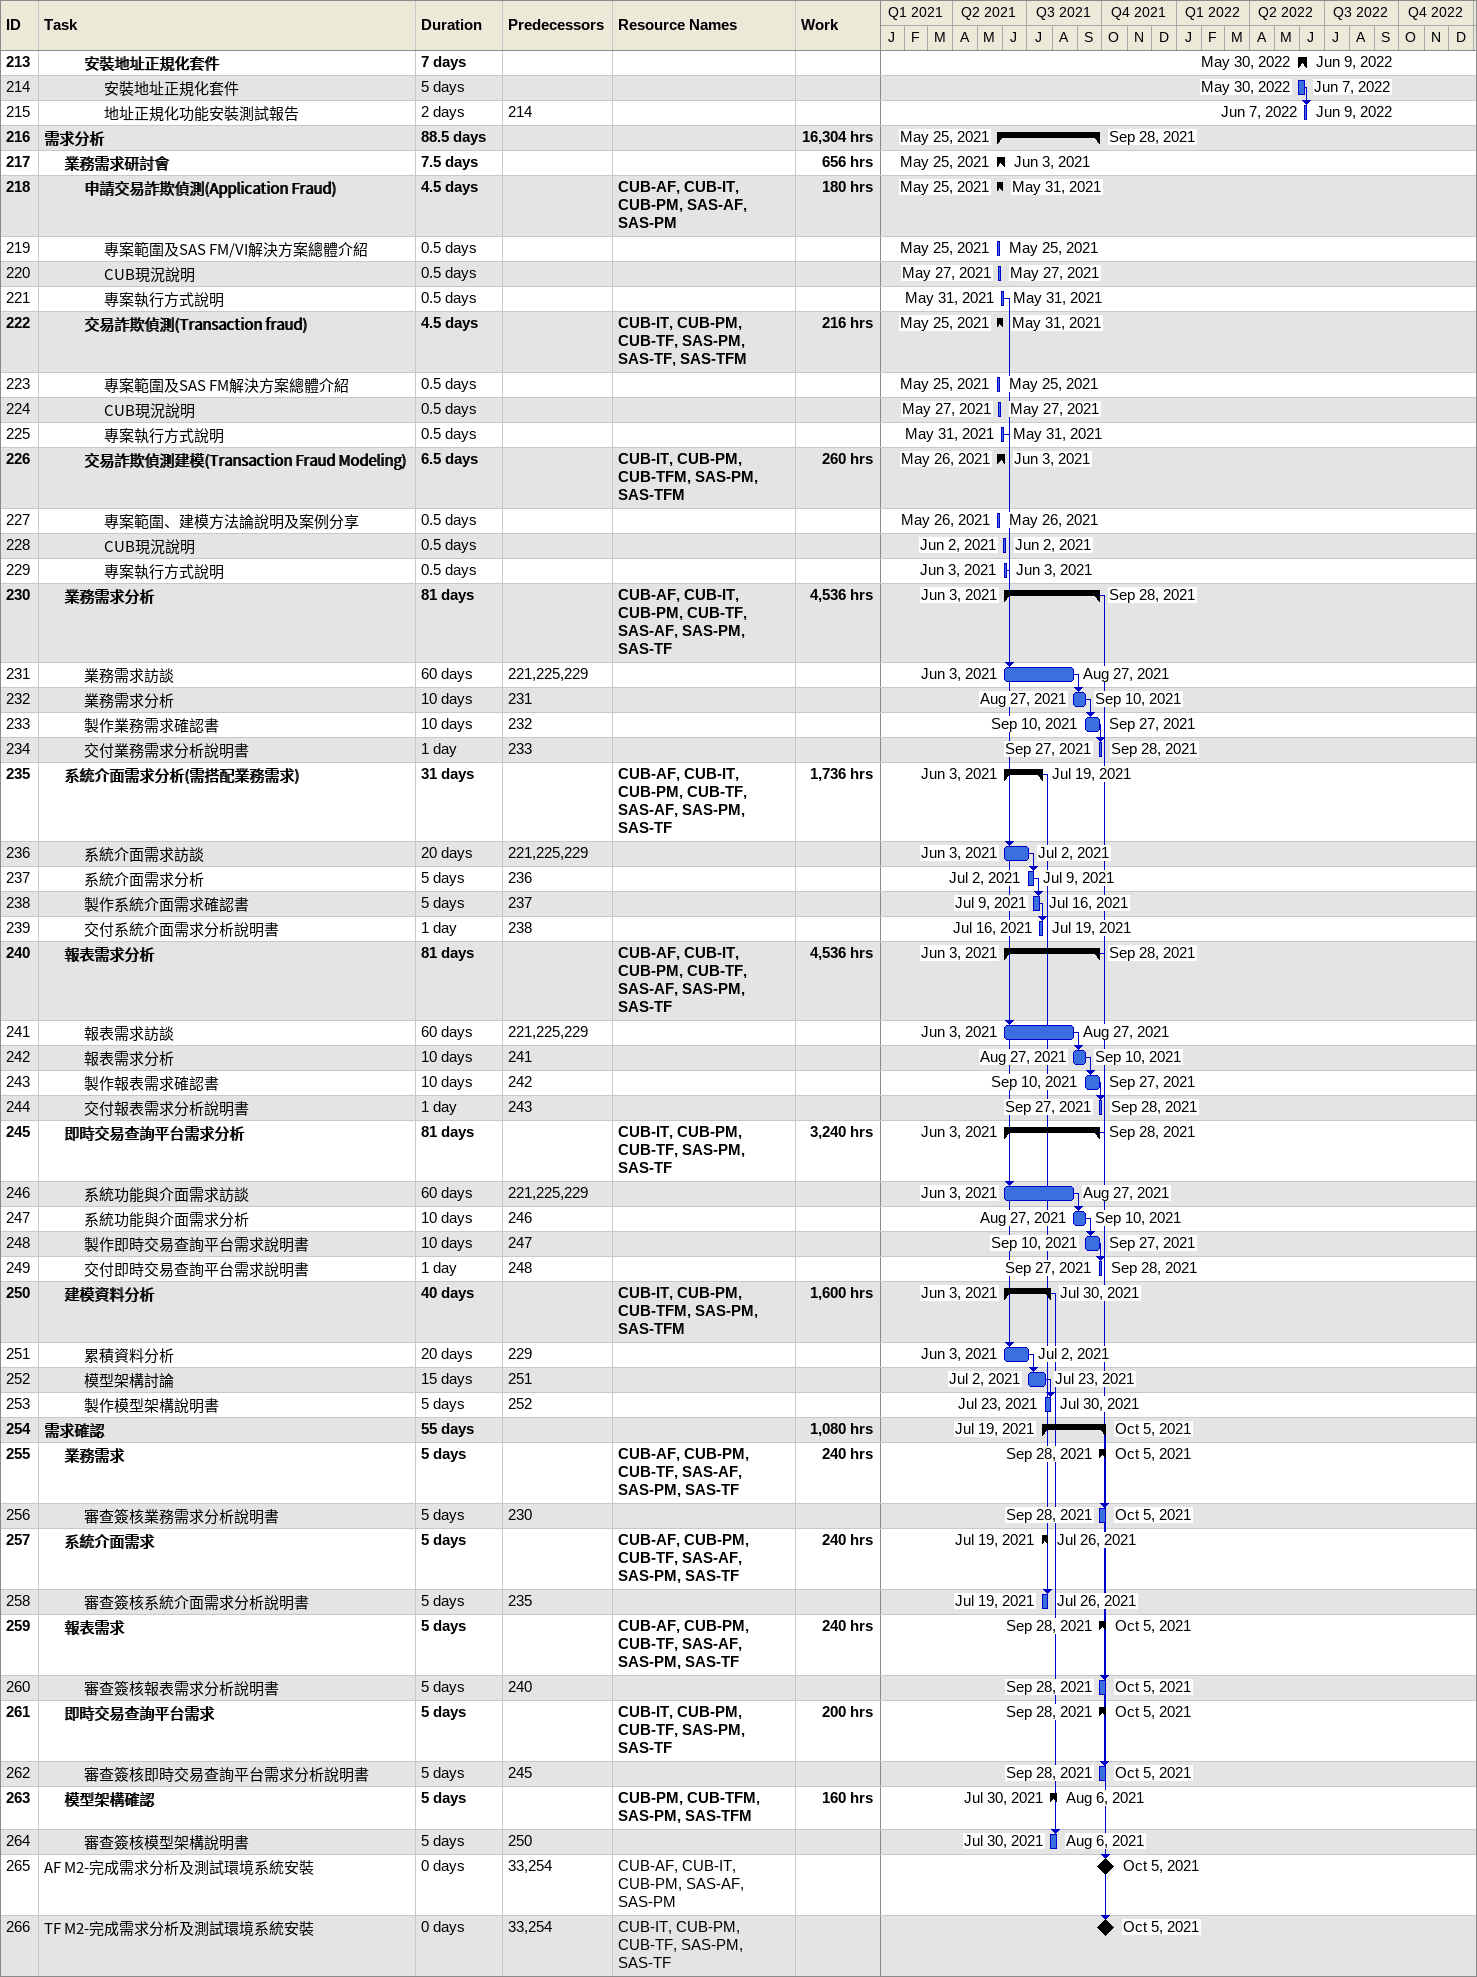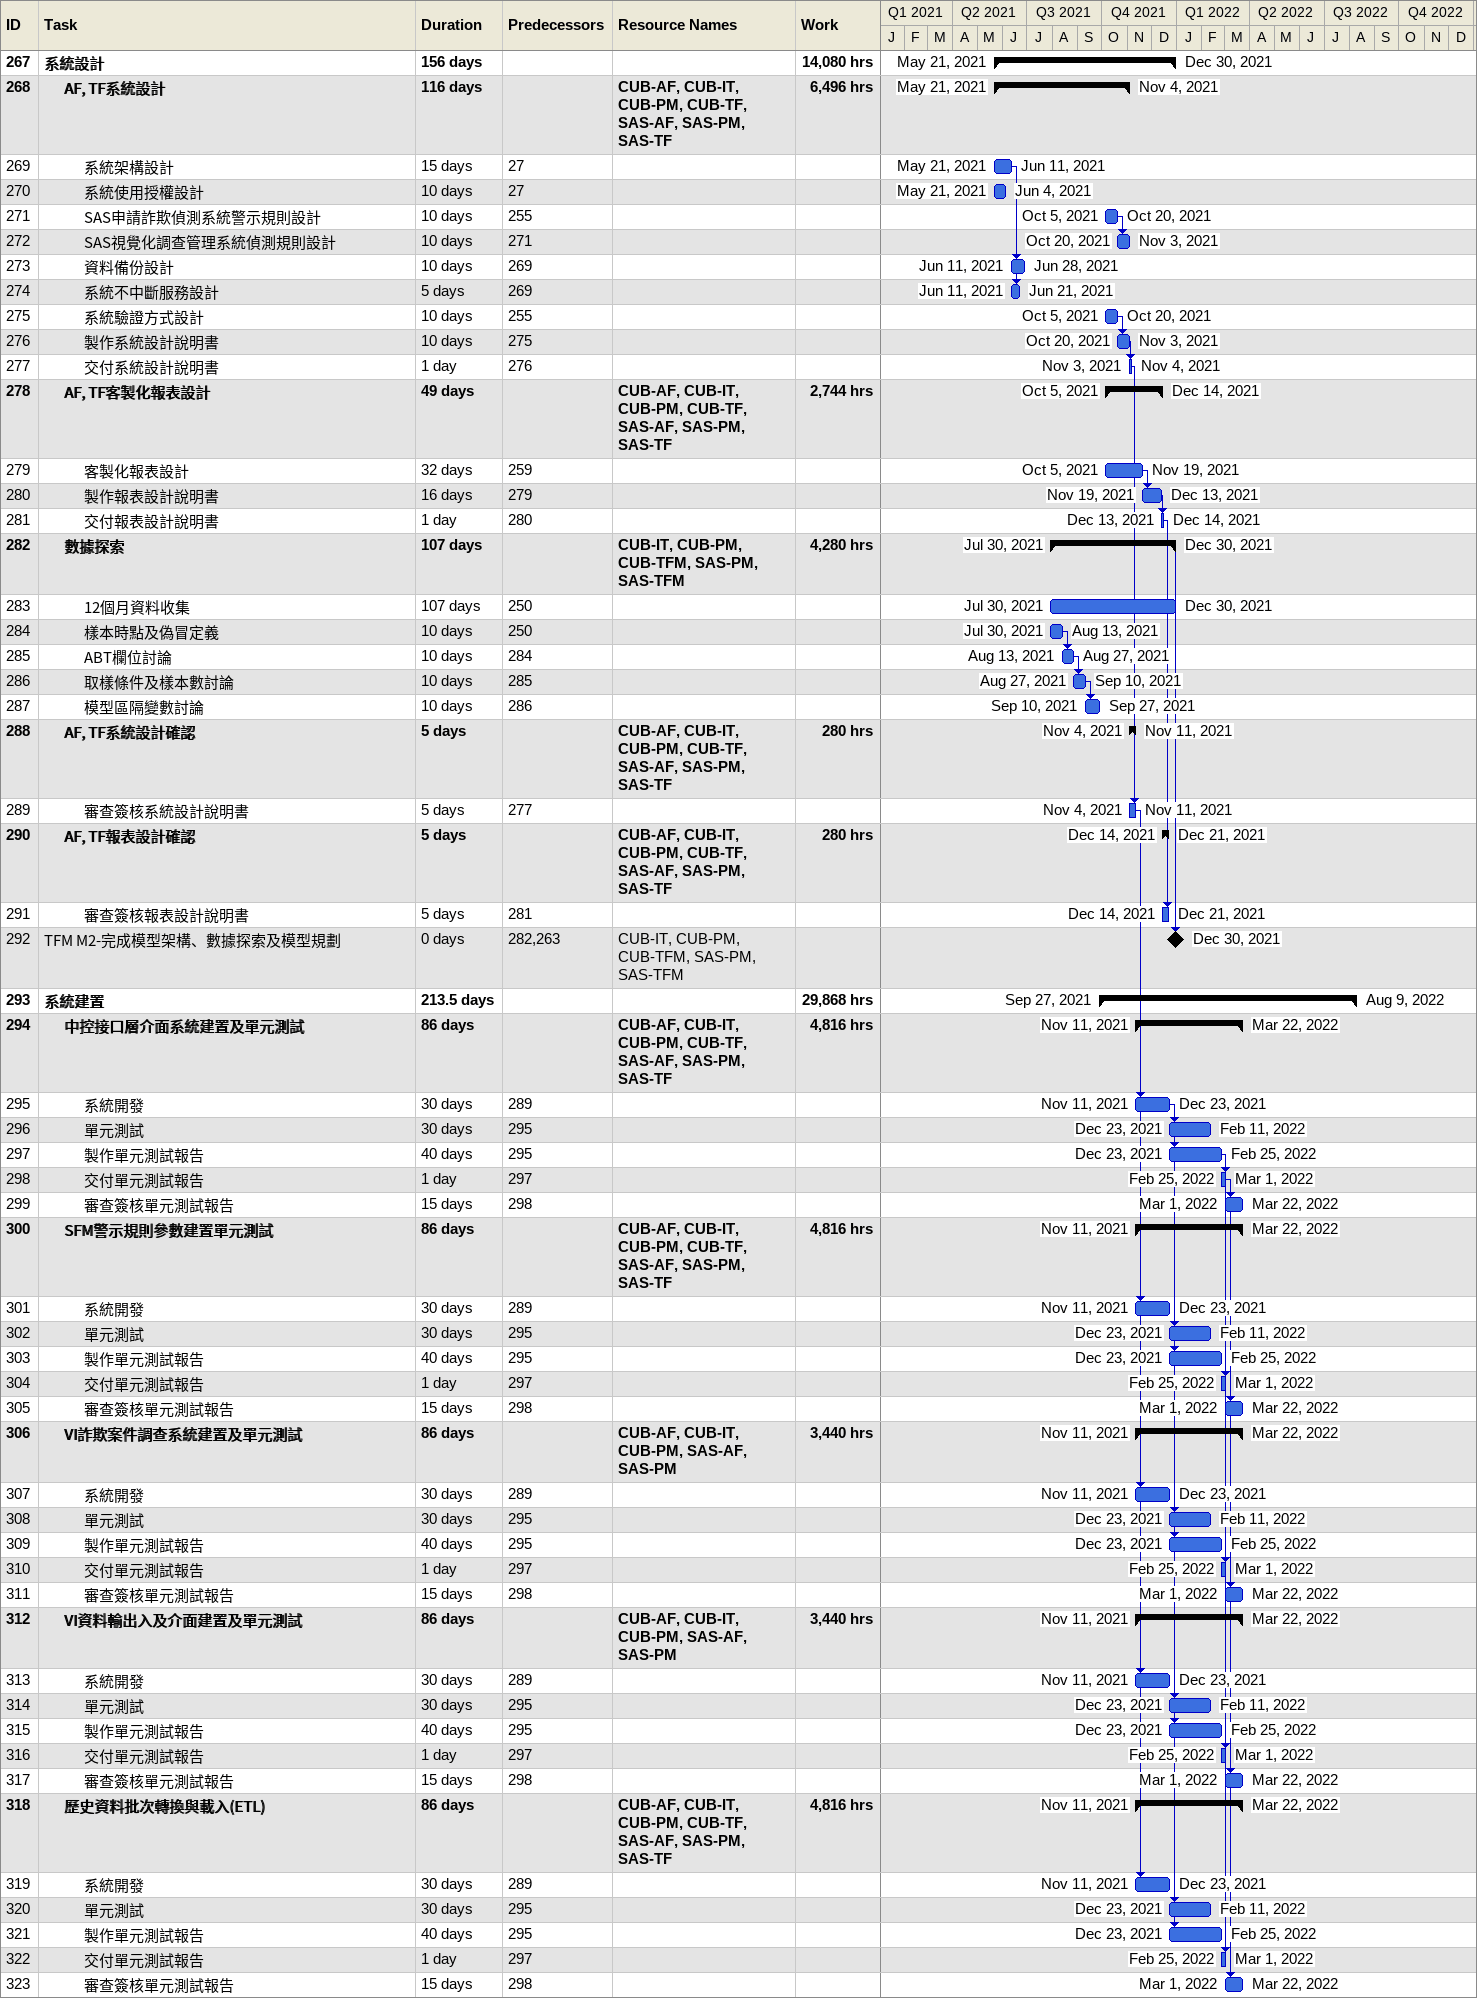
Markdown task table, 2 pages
| ID | Level | Task | Duration | Start | Finish | Predecessors | Resources | Work (h) |
|---|---|---|---|---|---|---|---|---|
| 213 | 3 | **安裝地址正規化套件** | 7d | 2022-05-30 | 2022-06-09 |  |  |  |
| 214 | 4 | 安裝地址正規化套件 | 5d | 2022-05-30 | 2022-06-07 |  |  |  |
| 215 | 4 | 地址正規化功能安裝測試報告 | 2d | 2022-06-07 | 2022-06-09 | 214 |  |  |
| 216 | 1 | **需求分析** | 88.5d | 2021-05-25 | 2021-09-28 |  |  | 16304 |
| 217 | 2 | **業務需求研討會** | 7.5d | 2021-05-25 | 2021-06-03 |  |  | 656 |
| 218 | 3 | **申請交易詐欺偵測(Application Fraud)** | 4.5d | 2021-05-25 | 2021-05-31 |  | CUB-AF, CUB-IT, CUB-PM, SAS-AF, SAS-PM | 180 |
| 219 | 4 | 專案範圍及SAS FM/VI解決方案總體介紹 | 0.5d | 2021-05-25 | 2021-05-25 |  |  |  |
| 220 | 4 | CUB現況說明 | 0.5d | 2021-05-27 | 2021-05-27 |  |  |  |
| 221 | 4 | 專案執行方式說明 | 0.5d | 2021-05-31 | 2021-05-31 |  |  |  |
| 222 | 3 | **交易詐欺偵測(Transaction fraud)** | 4.5d | 2021-05-25 | 2021-05-31 |  | CUB-IT, CUB-PM, CUB-TF, SAS-PM, SAS-TF, SAS-TFM | 216 |
| 223 | 4 | 專案範圍及SAS FM解決方案總體介紹 | 0.5d | 2021-05-25 | 2021-05-25 |  |  |  |
| 224 | 4 | CUB現況說明 | 0.5d | 2021-05-27 | 2021-05-27 |  |  |  |
| 225 | 4 | 專案執行方式說明 | 0.5d | 2021-05-31 | 2021-05-31 |  |  |  |
| 226 | 3 | **交易詐欺偵測建模(Transaction Fraud Modeling)** | 6.5d | 2021-05-26 | 2021-06-03 |  | CUB-IT, CUB-PM, CUB-TFM, SAS-PM, SAS-TFM | 260 |
| 227 | 4 | 專案範圍、建模方法論說明及案例分享 | 0.5d | 2021-05-26 | 2021-05-26 |  |  |  |
| 228 | 4 | CUB現況說明 | 0.5d | 2021-06-02 | 2021-06-02 |  |  |  |
| 229 | 4 | 專案執行方式說明 | 0.5d | 2021-06-03 | 2021-06-03 |  |  |  |
| 230 | 2 | **業務需求分析** | 81d | 2021-06-03 | 2021-09-28 |  | CUB-AF, CUB-IT, CUB-PM, CUB-TF, SAS-AF, SAS-PM, SAS-TF | 4536 |
| 231 | 3 | 業務需求訪談 | 60d | 2021-06-03 | 2021-08-27 | 221, 225, 229 |  |  |
| 232 | 3 | 業務需求分析 | 10d | 2021-08-27 | 2021-09-10 | 231 |  |  |
| 233 | 3 | 製作業務需求確認書 | 10d | 2021-09-10 | 2021-09-27 | 232 |  |  |
| 234 | 3 | 交付業務需求分析說明書 | 1d | 2021-09-27 | 2021-09-28 | 233 |  |  |
| 235 | 2 | **系統介面需求分析(需搭配業務需求)** | 31d | 2021-06-03 | 2021-07-19 |  | CUB-AF, CUB-IT, CUB-PM, CUB-TF, SAS-AF, SAS-PM, SAS-TF | 1736 |
| 236 | 3 | 系統介面需求訪談 | 20d | 2021-06-03 | 2021-07-02 | 221, 225, 229 |  |  |
| 237 | 3 | 系統介面需求分析 | 5d | 2021-07-02 | 2021-07-09 | 236 |  |  |
| 238 | 3 | 製作系統介面需求確認書 | 5d | 2021-07-09 | 2021-07-16 | 237 |  |  |
| 239 | 3 | 交付系統介面需求分析說明書 | 1d | 2021-07-16 | 2021-07-19 | 238 |  |  |
| 240 | 2 | **報表需求分析** | 81d | 2021-06-03 | 2021-09-28 |  | CUB-AF, CUB-IT, CUB-PM, CUB-TF, SAS-AF, SAS-PM, SAS-TF | 4536 |
| 241 | 3 | 報表需求訪談 | 60d | 2021-06-03 | 2021-08-27 | 221, 225, 229 |  |  |
| 242 | 3 | 報表需求分析 | 10d | 2021-08-27 | 2021-09-10 | 241 |  |  |
| 243 | 3 | 製作報表需求確認書 | 10d | 2021-09-10 | 2021-09-27 | 242 |  |  |
| 244 | 3 | 交付報表需求分析說明書 | 1d | 2021-09-27 | 2021-09-28 | 243 |  |  |
| 245 | 2 | **即時交易查詢平台需求分析** | 81d | 2021-06-03 | 2021-09-28 |  | CUB-IT, CUB-PM, CUB-TF, SAS-PM, SAS-TF | 3240 |
| 246 | 3 | 系統功能與介面需求訪談 | 60d | 2021-06-03 | 2021-08-27 | 221, 225, 229 |  |  |
| 247 | 3 | 系統功能與介面需求分析 | 10d | 2021-08-27 | 2021-09-10 | 246 |  |  |
| 248 | 3 | 製作即時交易查詢平台需求說明書 | 10d | 2021-09-10 | 2021-09-27 | 247 |  |  |
| 249 | 3 | 交付即時交易查詢平台需求說明書 | 1d | 2021-09-27 | 2021-09-28 | 248 |  |  |
| 250 | 2 | **建模資料分析** | 40d | 2021-06-03 | 2021-07-30 |  | CUB-IT, CUB-PM, CUB-TFM, SAS-PM, SAS-TFM | 1600 |
| 251 | 3 | 累積資料分析 | 20d | 2021-06-03 | 2021-07-02 | 229 |  |  |
| 252 | 3 | 模型架構討論 | 15d | 2021-07-02 | 2021-07-23 | 251 |  |  |
| 253 | 3 | 製作模型架構說明書 | 5d | 2021-07-23 | 2021-07-30 | 252 |  |  |
| 254 | 1 | **需求確認** | 55d | 2021-07-19 | 2021-10-05 |  |  | 1080 |
| 255 | 2 | **業務需求** | 5d | 2021-09-28 | 2021-10-05 |  | CUB-AF, CUB-PM, CUB-TF, SAS-AF, SAS-PM, SAS-TF | 240 |
| 256 | 3 | 審查簽核業務需求分析說明書 | 5d | 2021-09-28 | 2021-10-05 | 230 |  |  |
| 257 | 2 | **系統介面需求** | 5d | 2021-07-19 | 2021-07-26 |  | CUB-AF, CUB-PM, CUB-TF, SAS-AF, SAS-PM, SAS-TF | 240 |
| 258 | 3 | 審查簽核系統介面需求分析說明書 | 5d | 2021-07-19 | 2021-07-26 | 235 |  |  |
| 259 | 2 | **報表需求** | 5d | 2021-09-28 | 2021-10-05 |  | CUB-AF, CUB-PM, CUB-TF, SAS-AF, SAS-PM, SAS-TF | 240 |
| 260 | 3 | 審查簽核報表需求分析說明書 | 5d | 2021-09-28 | 2021-10-05 | 240 |  |  |
| 261 | 2 | **即時交易查詢平台需求** | 5d | 2021-09-28 | 2021-10-05 |  | CUB-IT, CUB-PM, CUB-TF, SAS-PM, SAS-TF | 200 |
| 262 | 3 | 審查簽核即時交易查詢平台需求分析說明書 | 5d | 2021-09-28 | 2021-10-05 | 245 |  |  |
| 263 | 2 | **模型架構確認** | 5d | 2021-07-30 | 2021-08-06 |  | CUB-PM, CUB-TFM, SAS-PM, SAS-TFM | 160 |
| 264 | 3 | 審查簽核模型架構說明書 | 5d | 2021-07-30 | 2021-08-06 | 250 |  |  |
| 265 | 1 | AF M2-完成需求分析及測試環境系統安裝 | 0d | 2021-10-05 | 2021-10-05 | 33, 254 | CUB-AF, CUB-IT, CUB-PM, SAS-AF, SAS-PM |  |
| 266 | 1 | TF M2-完成需求分析及測試環境系統安裝 | 0d | 2021-10-05 | 2021-10-05 | 33, 254 | CUB-IT, CUB-PM, CUB-TF, SAS-PM, SAS-TF |  |
| 267 | 1 | **系統設計** | 156d | 2021-05-21 | 2021-12-30 |  |  | 14080 |
| 268 | 2 | **AF, TF系統設計** | 116d | 2021-05-21 | 2021-11-04 |  | CUB-AF, CUB-IT, CUB-PM, CUB-TF, SAS-AF, SAS-PM, SAS-TF | 6496 |
| 269 | 3 | 系統架構設計 | 15d | 2021-05-21 | 2021-06-11 | 27 |  |  |
| 270 | 3 | 系統使用授權設計 | 10d | 2021-05-21 | 2021-06-04 | 27 |  |  |
| 271 | 3 | SAS申請詐欺偵測系統警示規則設計 | 10d | 2021-10-05 | 2021-10-20 | 255 |  |  |
| 272 | 3 | SAS視覺化調查管理系統偵測規則設計 | 10d | 2021-10-20 | 2021-11-03 | 271 |  |  |
| 273 | 3 | 資料備份設計 | 10d | 2021-06-11 | 2021-06-28 | 269 |  |  |
| 274 | 3 | 系統不中斷服務設計 | 5d | 2021-06-11 | 2021-06-21 | 269 |  |  |
| 275 | 3 | 系統驗證方式設計 | 10d | 2021-10-05 | 2021-10-20 | 255 |  |  |
| 276 | 3 | 製作系統設計說明書 | 10d | 2021-10-20 | 2021-11-03 | 275 |  |  |
| 277 | 3 | 交付系統設計說明書 | 1d | 2021-11-03 | 2021-11-04 | 276 |  |  |
| 278 | 2 | **AF, TF客製化報表設計** | 49d | 2021-10-05 | 2021-12-14 |  | CUB-AF, CUB-IT, CUB-PM, CUB-TF, SAS-AF, SAS-PM, SAS-TF | 2744 |
| 279 | 3 | 客製化報表設計 | 32d | 2021-10-05 | 2021-11-19 | 259 |  |  |
| 280 | 3 | 製作報表設計說明書 | 16d | 2021-11-19 | 2021-12-13 | 279 |  |  |
| 281 | 3 | 交付報表設計說明書 | 1d | 2021-12-13 | 2021-12-14 | 280 |  |  |
| 282 | 2 | **數據探索** | 107d | 2021-07-30 | 2021-12-30 |  | CUB-IT, CUB-PM, CUB-TFM, SAS-PM, SAS-TFM | 4280 |
| 283 | 3 | 12個月資料收集 | 107d | 2021-07-30 | 2021-12-30 | 250 |  |  |
| 284 | 3 | 樣本時點及偽冒定義 | 10d | 2021-07-30 | 2021-08-13 | 250 |  |  |
| 285 | 3 | ABT欄位討論 | 10d | 2021-08-13 | 2021-08-27 | 284 |  |  |
| 286 | 3 | 取樣條件及樣本數討論 | 10d | 2021-08-27 | 2021-09-10 | 285 |  |  |
| 287 | 3 | 模型區隔變數討論 | 10d | 2021-09-10 | 2021-09-27 | 286 |  |  |
| 288 | 2 | **AF, TF系統設計確認** | 5d | 2021-11-04 | 2021-11-11 |  | CUB-AF, CUB-IT, CUB-PM, CUB-TF, SAS-AF, SAS-PM, SAS-TF | 280 |
| 289 | 3 | 審查簽核系統設計說明書 | 5d | 2021-11-04 | 2021-11-11 | 277 |  |  |
| 290 | 2 | **AF, TF報表設計確認** | 5d | 2021-12-14 | 2021-12-21 |  | CUB-AF, CUB-IT, CUB-PM, CUB-TF, SAS-AF, SAS-PM, SAS-TF | 280 |
| 291 | 3 | 審查簽核報表設計說明書 | 5d | 2021-12-14 | 2021-12-21 | 281 |  |  |
| 292 | 1 | TFM M2-完成模型架構、數據探索及模型規劃 | 0d | 2021-12-30 | 2021-12-30 | 282, 263 | CUB-IT, CUB-PM, CUB-TFM, SAS-PM, SAS-TFM |  |
| 293 | 1 | **系統建置** | 213.5d | 2021-09-27 | 2022-08-09 |  |  | 29868 |
| 294 | 2 | **中控接口層介面系統建置及單元測試** | 86d | 2021-11-11 | 2022-03-22 |  | CUB-AF, CUB-IT, CUB-PM, CUB-TF, SAS-AF, SAS-PM, SAS-TF | 4816 |
| 295 | 3 | 系統開發 | 30d | 2021-11-11 | 2021-12-23 | 289 |  |  |
| 296 | 3 | 單元測試 | 30d | 2021-12-23 | 2022-02-11 | 295 |  |  |
| 297 | 3 | 製作單元測試報告 | 40d | 2021-12-23 | 2022-02-25 | 295 |  |  |
| 298 | 3 | 交付單元測試報告 | 1d | 2022-02-25 | 2022-03-01 | 297 |  |  |
| 299 | 3 | 審查簽核單元測試報告 | 15d | 2022-03-01 | 2022-03-22 | 298 |  |  |
| 300 | 2 | **SFM警示規則參數建置單元測試** | 86d | 2021-11-11 | 2022-03-22 |  | CUB-AF, CUB-IT, CUB-PM, CUB-TF, SAS-AF, SAS-PM, SAS-TF | 4816 |
| 301 | 3 | 系統開發 | 30d | 2021-11-11 | 2021-12-23 | 289 |  |  |
| 302 | 3 | 單元測試 | 30d | 2021-12-23 | 2022-02-11 | 295 |  |  |
| 303 | 3 | 製作單元測試報告 | 40d | 2021-12-23 | 2022-02-25 | 295 |  |  |
| 304 | 3 | 交付單元測試報告 | 1d | 2022-02-25 | 2022-03-01 | 297 |  |  |
| 305 | 3 | 審查簽核單元測試報告 | 15d | 2022-03-01 | 2022-03-22 | 298 |  |  |
| 306 | 2 | **VI詐欺案件調查系統建置及單元測試** | 86d | 2021-11-11 | 2022-03-22 |  | CUB-AF, CUB-IT, CUB-PM, SAS-AF, SAS-PM | 3440 |
| 307 | 3 | 系統開發 | 30d | 2021-11-11 | 2021-12-23 | 289 |  |  |
| 308 | 3 | 單元測試 | 30d | 2021-12-23 | 2022-02-11 | 295 |  |  |
| 309 | 3 | 製作單元測試報告 | 40d | 2021-12-23 | 2022-02-25 | 295 |  |  |
| 310 | 3 | 交付單元測試報告 | 1d | 2022-02-25 | 2022-03-01 | 297 |  |  |
| 311 | 3 | 審查簽核單元測試報告 | 15d | 2022-03-01 | 2022-03-22 | 298 |  |  |
| 312 | 2 | **VI資料輸出入及介面建置及單元測試** | 86d | 2021-11-11 | 2022-03-22 |  | CUB-AF, CUB-IT, CUB-PM, SAS-AF, SAS-PM | 3440 |
| 313 | 3 | 系統開發 | 30d | 2021-11-11 | 2021-12-23 | 289 |  |  |
| 314 | 3 | 單元測試 | 30d | 2021-12-23 | 2022-02-11 | 295 |  |  |
| 315 | 3 | 製作單元測試報告 | 40d | 2021-12-23 | 2022-02-25 | 295 |  |  |
| 316 | 3 | 交付單元測試報告 | 1d | 2022-02-25 | 2022-03-01 | 297 |  |  |
| 317 | 3 | 審查簽核單元測試報告 | 15d | 2022-03-01 | 2022-03-22 | 298 |  |  |
| 318 | 2 | **歷史資料批次轉換與載入(ETL)** | 86d | 2021-11-11 | 2022-03-22 |  | CUB-AF, CUB-IT, CUB-PM, CUB-TF, SAS-AF, SAS-PM, SAS-TF | 4816 |
| 319 | 3 | 系統開發 | 30d | 2021-11-11 | 2021-12-23 | 289 |  |  |
| 320 | 3 | 單元測試 | 30d | 2021-12-23 | 2022-02-11 | 295 |  |  |
| 321 | 3 | 製作單元測試報告 | 40d | 2021-12-23 | 2022-02-25 | 295 |  |  |
| 322 | 3 | 交付單元測試報告 | 1d | 2022-02-25 | 2022-03-01 | 297 |  |  |
| 323 | 3 | 審查簽核單元測試報告 | 15d | 2022-03-01 | 2022-03-22 | 298 |  |  |
